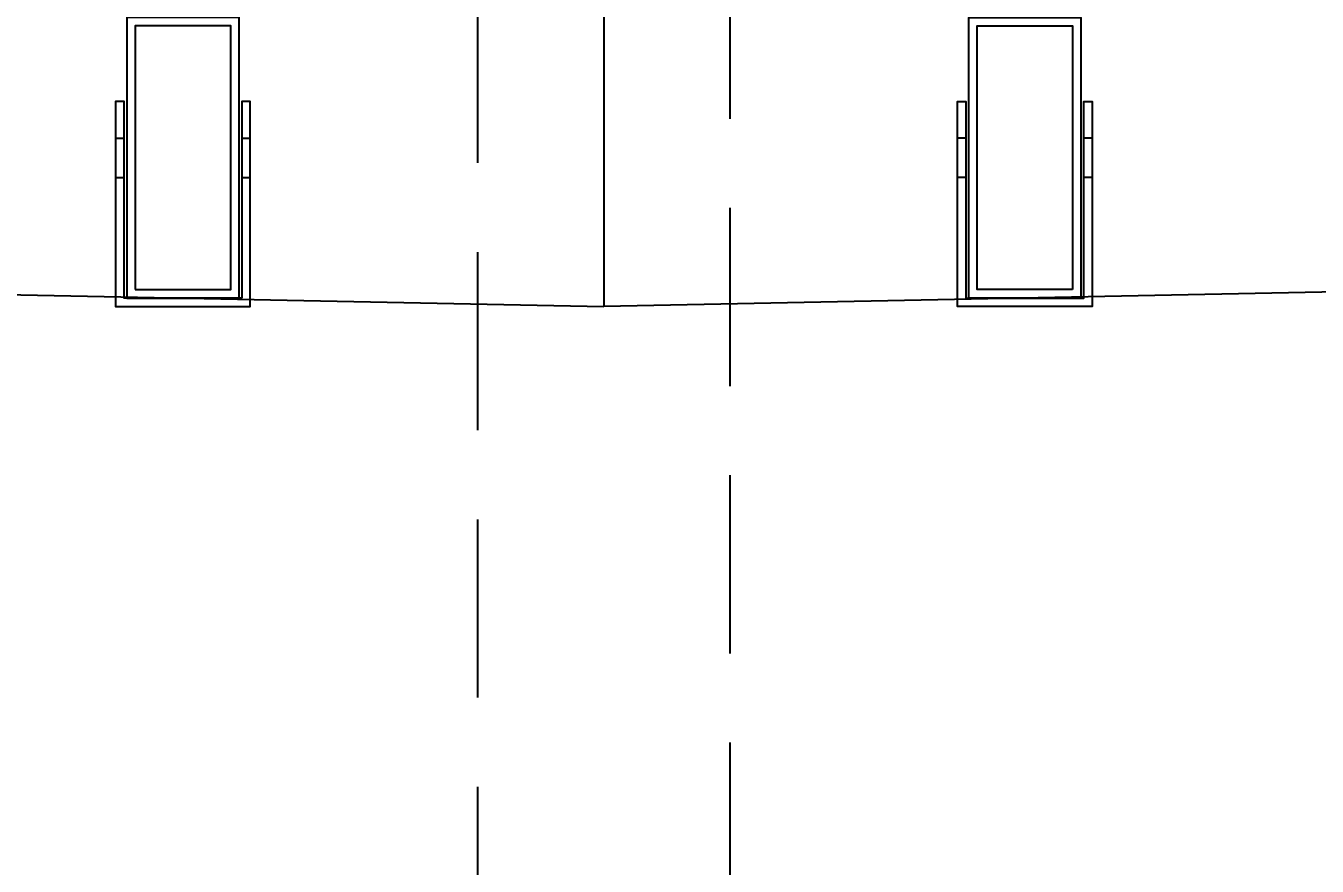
# Model space of a CAD drawing. Header units: centimetres. Extents: x 26569 to 160723, y -3143 to 14565.
# Drawn here: x 92656.48 to 92702.49, y -815.96 to -786.02 of the extents above; entities that cross this region are included whole.
import ezdxf

# ---------------------------------------------------------------- set-up
doc = ezdxf.new("R2010")
doc.units = ezdxf.units.CM
doc.header["$LTSCALE"] = 100
doc.linetypes.add('HIDDEN', pattern=[9.525, 6.35, -3.175])
for name, color, linetype in [('A-ANNO-DIMS', 187, 'Continuous'), ('A-ELEV-01', 255, 'Continuous'), ('A-ELEV-02', 253, 'Continuous'), ('M-PIPE', 235, 'Continuous'), ('S-STEL', 3, 'Continuous')]:
    doc.layers.add(name, color=color, linetype=linetype)
doc.styles.add('Fields_100', font='act_simplex.shx', dxfattribs={"width": 0.8, "height": 20})
doc.dimstyles.new('FIELDS_100', dxfattribs={"dimscale": 0, "dimtxt": 20, "dimasz": 5, "dimexe": 5, "dimexo": 5, "dimgap": 5, "dimtad": 0, "dimdec": 0, "dimzin": 0, "dimdsep": 46, "dimtxsty": 'Fields_100', "dimblk": 'DOT', "dimcen": 0.09, "dimclrt": 50, "dimadec": 0, "dimazin": 0, "dimtfac": 1, "dimtdec": 0, "dimtix": 1, "dimtofl": 0, "dimtmove": 1, "dimatfit": 3, "dimfxl": 5, "dimfxlon": 1, "dimtolj": 1, "dimtzin": 0, "dimarcsym": 0})

# ---------------------------------------------------------------- blocks, each defined once
blk = doc.blocks.new('SYPHONKES')
at = {"ltscale": 0.1}
blk.add_lwpolyline([(0, 27.038), (0, -2.482)], dxfattribs=at)
blk = doc.blocks.new('A$Ccc9a2781')
at = {"linetype": 'HIDDEN', "ltscale": 0.1}
for points in [[(702.5, 237.5), (702.5, 1047.28)], [(792.5, 1047.28), (792.5, 237.5)]]:
    blk.add_lwpolyline(points, dxfattribs=at)
at = {"xscale": 10, "yscale": 10, "zscale": 10}
blk.add_blockref('SYPHONKES', (747.5, 1045.77, -5331.08), dxfattribs=at)
blk = doc.blocks.new('_Dot')
at = {"color": 0, "linetype": 'ByBlock', "lineweight": -2}
blk.add_line((-0.5, 0), (-1, 0), dxfattribs=at)
at = {"color": 0, "linetype": 'ByBlock', "const_width": 0.5}
blk.add_lwpolyline([(-0.25, 0, 1), (0.25, 0, 1)], format="xyb", close=True, dxfattribs=at)
blk = doc.blocks.new('*D914')
at = {"layer": 'A-ANNO-DIMS', "color": 0, "lineweight": -2}
for p, q in [((92533.996, -778.602), (92523.996, -778.602)), ((92528.996, -783.602), (92528.996, -1203.232)), ((92528.996, -1674.006), (92528.996, -1254.375)), ((92533.996, -1679.006), (92523.996, -1679.006))]:
    blk.add_line(p, q, dxfattribs=at)
at = {"layer": 'DEFPOINTS', "color": 0}
for p in [(92672.985, -778.602), (92528.996, -1679.006), (92672.985, -1679.006)]:
    blk.add_point(p, dxfattribs=at)
at = {"layer": 'A-ANNO-DIMS', "color": 0, "lineweight": -2, "xscale": 5, "yscale": 5, "zscale": 5}
for p, rotation in [((92528.996, -778.602), 90), ((92528.996, -1679.006), 270)]:
    blk.add_blockref('_Dot', p, dxfattribs=dict(at, rotation=rotation))
at = {"layer": 'A-ANNO-DIMS', "color": 50, "insert": (92528.996, -1228.804), "char_height": 20, "attachment_point": 5, "rotation": 90, "style": 'Fields_100'}
blk.add_mtext('\\A1;900', dxfattribs=at)

msp = doc.modelspace()

# ---------------------------------------------------------------- linework, layer by layer
at = {"layer": 'A-ELEV-01'}
for points in [[(92677.076, -786.021), (92677.076, -796.023)], [(92578.516, -794.052), (92677.076, -796.023)], [(92757.409, -794.417), (92677.076, -796.023)]]:
    msp.add_lwpolyline(points, dxfattribs=at)
at = {"layer": 'A-ELEV-02'}
for points in [[(92664.176, -795.721), (92659.976, -795.721), (92659.976, -788.721), (92659.676, -788.721), (92659.676, -796.021), (92664.476, -796.021), (92664.476, -788.721), (92664.176, -788.721)], [(92689.976, -795.721), (92694.176, -795.721), (92694.176, -788.721), (92694.476, -788.721), (92694.476, -796.021), (92689.676, -796.021), (92689.676, -788.721), (92689.976, -788.721)]]:
    msp.add_lwpolyline(points, close=True, dxfattribs=at)
for points in [[(92659.676, -790.021), (92659.976, -790.021)], [(92664.176, -790.021), (92664.476, -790.021)], [(92689.976, -790.021), (92689.676, -790.021)], [(92694.476, -790.021), (92694.176, -790.021)], [(92659.676, -791.421), (92659.976, -791.421)], [(92664.176, -791.421), (92664.476, -791.421)], [(92689.976, -791.421), (92689.676, -791.421)], [(92694.476, -791.421), (92694.176, -791.421)]]:
    msp.add_lwpolyline(points, dxfattribs=at)
at = {"layer": 'S-STEL'}
for points in [[(92660.076, -795.721), (92664.076, -795.721), (92664.076, -785.721), (92660.076, -785.721)], [(92694.076, -795.721), (92690.076, -795.721), (92690.076, -785.721), (92694.076, -785.721)], [(92660.376, -795.421), (92663.776, -795.421), (92663.776, -786.021), (92660.376, -786.021)], [(92693.776, -795.421), (92690.376, -795.421), (92690.376, -786.021), (92693.776, -786.021)]]:
    msp.add_lwpolyline(points, close=True, dxfattribs=at)

# ---------------------------------------------------------------- block references
at = {"layer": 'M-PIPE', "lineweight": 35, "xscale": -0.1, "yscale": 0.1, "zscale": 0.1}
msp.add_blockref('A$Ccc9a2781', (92751.826, -889.286, 533.108), dxfattribs=at)

# ---------------------------------------------------------------- dimensions: what is measured, and where the dimension line sits
at = {"layer": 'A-ANNO-DIMS'}
dim = msp.add_linear_dim(base=(92528.996, -1679.006), p1=(92672.985, -778.602), p2=(92672.985, -1679.006), angle=90, dimstyle='FIELDS_100', override={"dimscale": 1}, dxfattribs=at)
dim.commit()
dim.dimension.update_dxf_attribs({"geometry": '*D914', "text_midpoint": (92528.996, -1228.804)})

doc.saveas('drawing.dxf')
